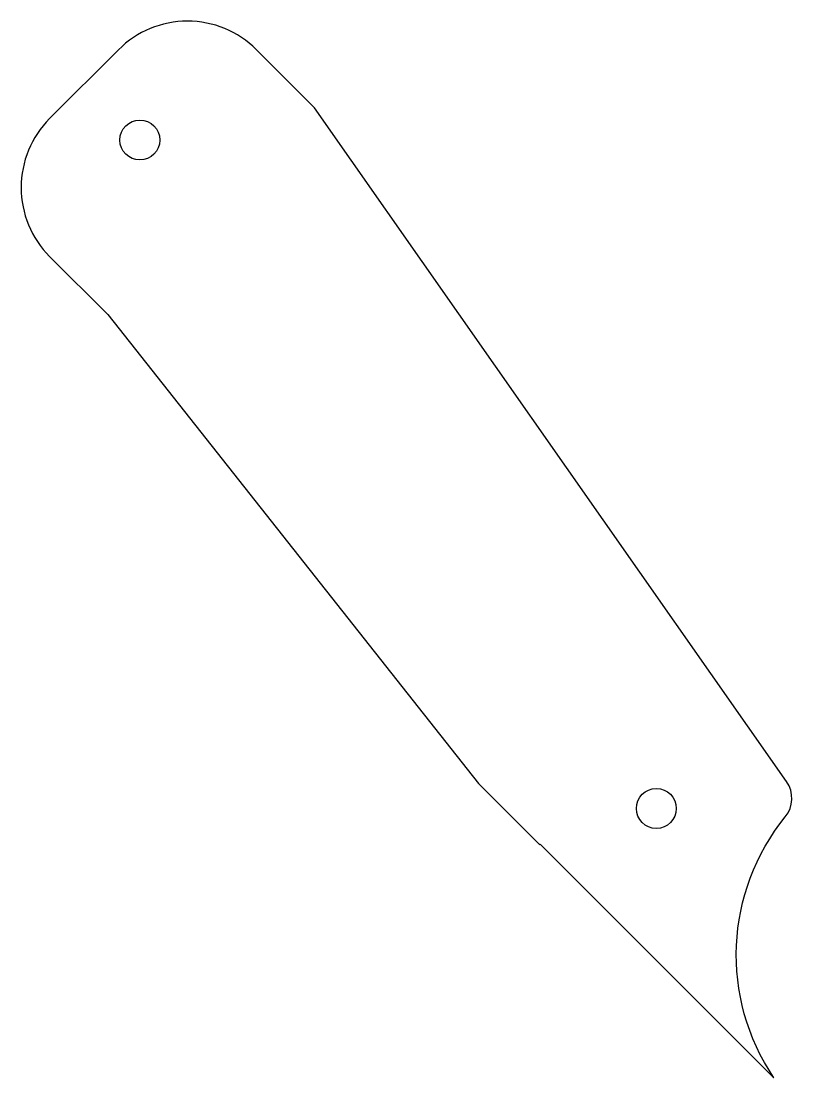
# Model space of a CAD drawing. Header units: millimetres. Extents: x -96 to -17, y -213 to -104.
import ezdxf

# ---------------------------------------------------------------- set-up
doc = ezdxf.new("R2010")
doc.units = ezdxf.units.MM
doc.layers.get('0').update_dxf_attribs({"linetype": 'CONTINUOUS'})

msp = doc.modelspace()

# ---------------------------------------------------------------- linework, layer by layer
msp.add_lwpolyline([(-71.77, -107.16, 0.414214), (-85.91, -107.17), (-92.98, -114.24, 0.414214), (-92.98, -128.38), (-87.02, -134.34), (-48.95, -182.44), (-42.69, -188.7), (-42.63, -188.65), (-18.64, -212.64, -0.330242), (-17.47, -185.86, 0.334921), (-17.34, -182.25), (-21.34, -176.53), (-65.81, -113.12)], format="xyb", close=True)
for centre in [(-83.72, -116.43), (-30.71, -185)]:
    msp.add_circle(centre, 2.05)

doc.saveas('drawing.dxf')
